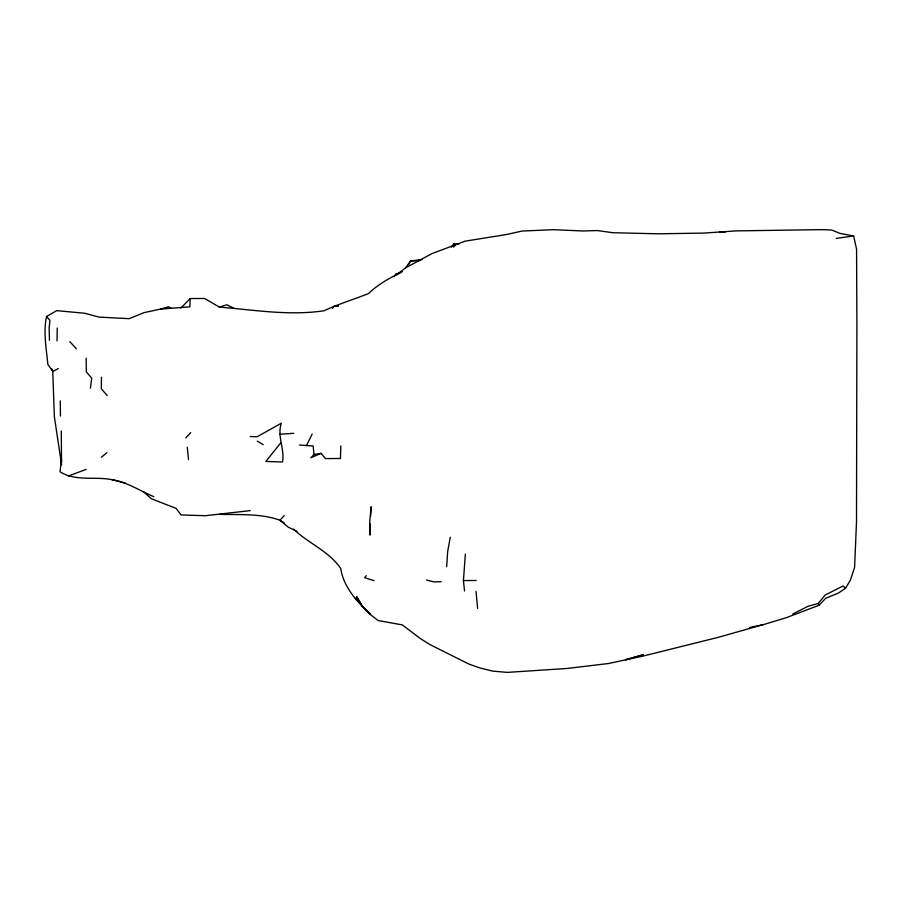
<?xml version="1.0" encoding="UTF-8"?>
<svg xmlns="http://www.w3.org/2000/svg" width="902" height="902" viewBox="0 0 902 902"><rect width="100%" height="100%" fill="white"/><g stroke="black" fill="none" stroke-linecap="round" stroke-linejoin="round"><path stroke-width="1.35" d="M101.452 377.295L101.328 388.818L107.27 395.617M57.029 340.832L57.254 328.012M153.814 496.664C139.934 490.857 127.069 482.029 112.017 479.695C94.823 476.2 75.644 481.668 60.062 471.802L61.471 459.163L61.302 430.998M370.26 524.073L370 535.145L369.741 521.491L371.162 506.698L370.632 516M340.832 445.971L340.426 458.487L325.487 458.599L320.999 453.345L314.054 454.563L310.863 457.765L320.999 453.345M401.458 272.359C389.619 277.917 378.062 284.333 368.602 293.511C353.798 299.487 338.645 303.895 324.156 310.728C289.305 316.004 254.093 309.927 219.321 307.086L204.641 298.472L190.187 298.528L189.894 306.827L160.68 309.059L143.97 312.667L129.178 318.665L99.186 317.132L84.653 313.253L56.702 310.638L46.521 316.546C43.149 332.432 46.385 348.443 47.84 364.329L52.767 371.455L54.357 416.69L61.607 464.88M464.53 590.99L463.448 580.572L465.353 554.144M446.67 566.625L447.651 551.708L450.256 537.254M280.657 442.983L265.831 461.452L282.54 461.982C284.806 448.858 276.97 436.489 281.277 423.241L257.149 436.748L250.226 436.545M90.403 388.164L91.722 378.118L86.321 371.883L86.152 358.128M408.865 264.376L410.511 260.971L421.944 259.562M299.441 445.002L306.488 445.543L312.171 434.02M749.641 627.499L763.43 624.624L786.341 617.678L819.163 605.231L825.736 598.251L838.465 593.065L845.58 588.138L850.394 580.189L854.589 567.324L856.505 521.976L856.9 325.318L856.573 249.166L853.63 235.997L839.931 233.392L831.734 230.044L822.297 229.627L736.201 230.889L703.74 233.088L658.381 233.81L612.965 232.727L597.237 230.54L582.85 230.98L553.422 229.683L521.942 231.059L506.947 234.441L465.071 241.172L431.878 253.642L405.618 267.838L396.801 274.67L395.73 274.264L394.242 276.632M451.485 247.204L453.729 243.765L458.904 244.171M405.618 267.838L410.511 260.971L419.362 260.599M366.325 575.623L364.69 577.686L373.958 580.64M792.79 613.991L807.854 606.358L818.261 603.438L825.138 595.061L843.077 585.996L845.58 588.138M332.387 308.315L334.112 306.263L338.295 305.992M185.778 437.91L190.717 432.622M284.277 515.583L279.924 520.228C260.667 513.317 240.067 514.918 219.998 514.365M180.783 308.157L190.187 298.528M453.571 247.013L455.51 245.04L453.729 243.765M101.362 457.201L106.842 452.759M58.235 368.602L52.767 371.455L51.921 368.974M416.825 261.264L419.351 260.193M395.73 274.264L402.224 271.626M68.439 475.985L86.164 469.39M219.321 307.086L226.74 304.797L233.742 308.168M160.68 309.059L168.448 306.815L170.828 307.875M763.092 624.658L718.048 637.387L642.427 656.228L608.444 663.522L567.335 668.45L507.398 672.373L492.92 671.144L479.853 667.942L469.029 664.109L429.668 644.445L420.028 638.357L402.348 624.906L378.062 620.52L369.809 614.104L362.333 606.358L356.572 596.515L362.581 606.73L370.406 614.386L362.333 606.358C353.201 597.113 342.783 583.47 340.809 568.655C329.185 551.257 308.383 543.432 293.578 529.124M836.323 238.353L853.63 235.997M250.26 510.622L205.34 515.718L181.122 514.929L176.07 508.367L151.401 498.772L143.452 491.658M337.844 306.082L334.112 306.263M280.026 434.234L293.725 433.31M441.202 581.677L434.009 581.903L426.545 580.065M463.448 580.572L476.143 580.493M719.864 231.904L725.152 232.175M306.488 445.543L313.095 445.938L314.054 454.563M125.434 483.156L112.017 479.695M296.983 531.346L288.234 527.185L279.924 520.228L284.48 523.194M257.273 441.168L263.226 444.697M359.424 601.905L355.32 598.24L359.312 601.713M69.849 341.655L76.399 348.781M46.521 316.546L49.903 320.357L49.159 328.159L49.463 340.313M818.261 603.438L819.163 605.231M476.064 591.441L477.598 608.422M61.471 459.163L61.798 461.824M187.266 447.257L188.507 459.58M60.287 400.928L60.434 416.002M643.058 654.841L625.548 659.768L643.058 654.841"/></g></svg>
